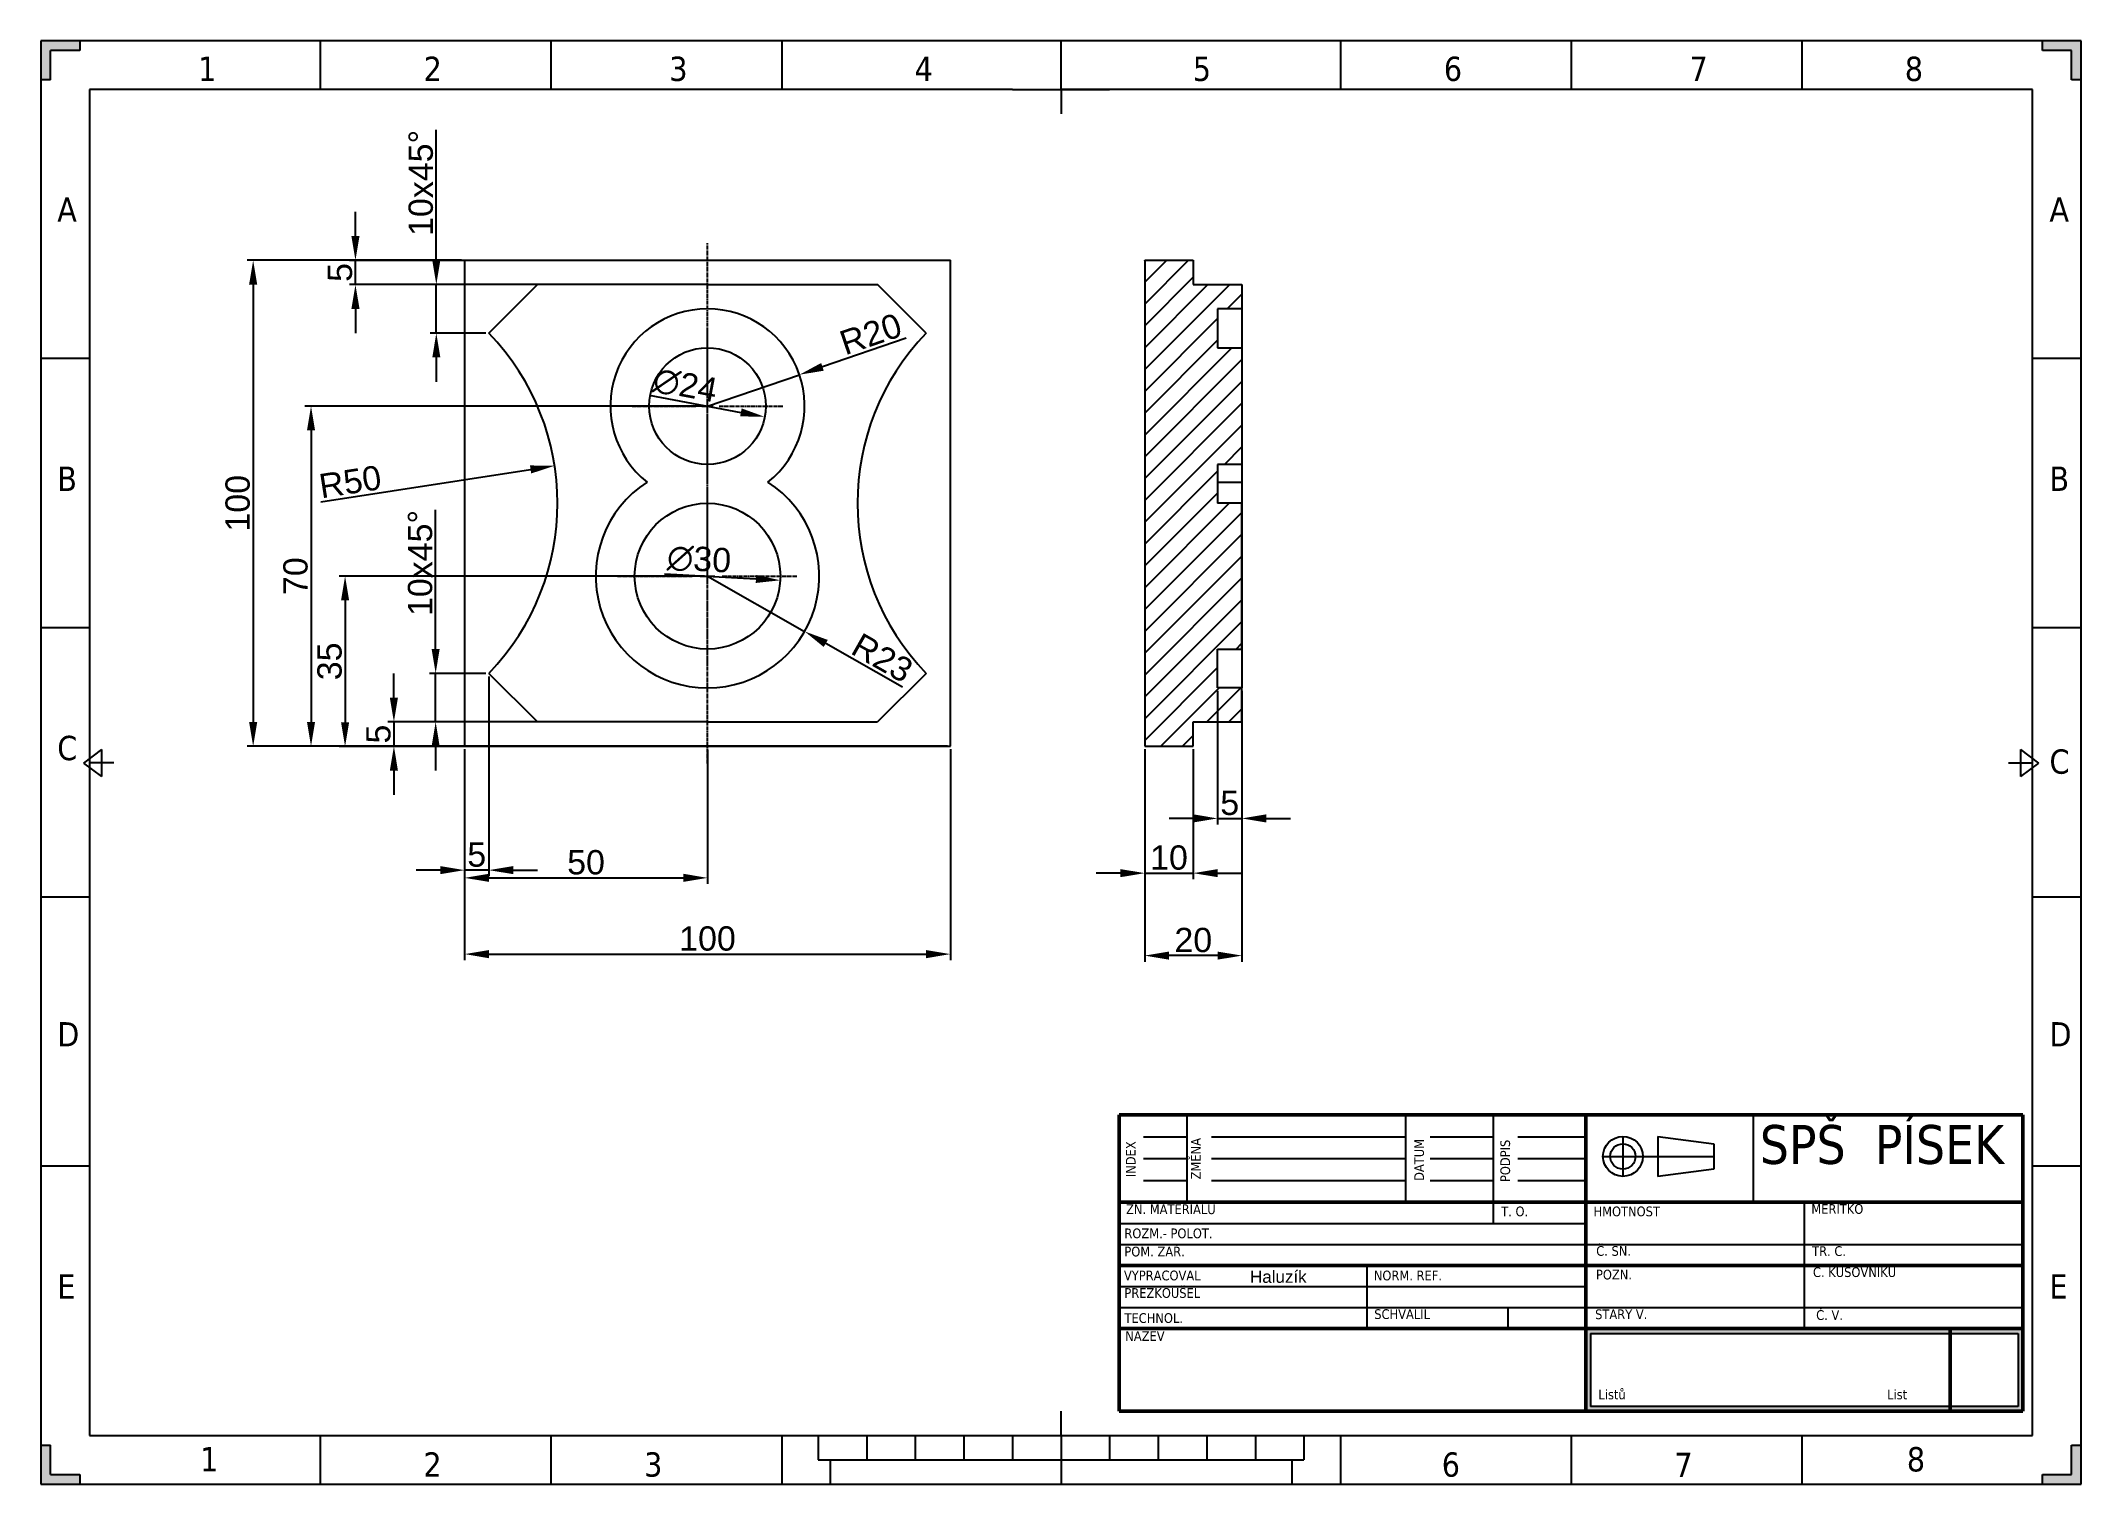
# Model space of a CAD drawing. Header units: millimetres. Extents: x 54 to 474, y 46 to 343.
import ezdxf

# ---------------------------------------------------------------- set-up
doc = ezdxf.new("R2010")
doc.units = ezdxf.units.MM
doc.linetypes.add('CENTER2', pattern=[1.125, 0.75, -0.125, 0.125, -0.125])
doc.layers.add('koty', color=7, linetype='Continuous')
doc.styles.get("Standard").update_dxf_attribs({"font": 'arial.ttf'})
doc.dimstyles.new('Kopie ISO-25', dxfattribs={"dimtxt": 5, "dimasz": 5, "dimexe": 1.25, "dimexo": 0.625, "dimtad": 1, "dimdec": 0, "dimtxsty": 'Standard', "dimcen": 5, "dimclrd": 253, "dimclre": 253, "dimclrt": 253, "dimadec": 0, "dimazin": 0, "dimtfac": 1, "dimtdec": 0, "dimtmove": 0, "dimatfit": 3, "dimfxl": 1, "dimtfillclr": 253, "dimarcsym": 0})

# ---------------------------------------------------------------- blocks, each defined once
blk = doc.blocks.new('*D94')
at = {"layer": 'Defpoints', "color": 0, "transparency": 16777216}
for p in [(141.02, 297.81), (97.5, 197.81), (141.02, 197.81)]:
    blk.add_point(p, dxfattribs=at)
at = {"layer": 'koty', "color": 253, "lineweight": -2, "transparency": 16777216}
for p, q in [((140.39, 297.81), (96.25, 297.81)), ((97.5, 292.81), (97.5, 202.81)), ((140.39, 197.81), (96.25, 197.81))]:
    blk.add_line(p, q, dxfattribs=at)
at = {"layer": 'koty', "color": 253, "transparency": 16777216}
for points in [[(96.66, 292.81), (98.33, 292.81), (97.5, 297.81)], [(96.66, 202.81), (98.33, 202.81), (97.5, 197.81)]]:
    blk.add_solid(points, dxfattribs=at)
at = {"layer": 'koty', "color": 253, "transparency": 16777216, "insert": (94.32, 247.81), "char_height": 5, "attachment_point": 5, "rotation": 90}
blk.add_mtext('100', dxfattribs=at)
blk = doc.blocks.new('*D95')
at = {"layer": 'Defpoints', "color": 0, "transparency": 16777216}
for p in [(141.02, 197.81), (241.02, 197.81), (241.02, 155.04)]:
    blk.add_point(p, dxfattribs=at)
at = {"layer": 'koty', "color": 253, "lineweight": -2, "transparency": 16777216}
for p, q in [((141.02, 197.18), (141.02, 153.79)), ((241.02, 197.18), (241.02, 153.79)), ((146.02, 155.04), (236.02, 155.04))]:
    blk.add_line(p, q, dxfattribs=at)
at = {"layer": 'koty', "color": 253, "transparency": 16777216}
for points in [[(146.02, 155.87), (146.02, 154.2), (141.02, 155.04)], [(236.02, 155.87), (236.02, 154.2), (241.02, 155.04)]]:
    blk.add_solid(points, dxfattribs=at)
at = {"layer": 'koty', "color": 253, "transparency": 16777216, "insert": (191.02, 158.22), "char_height": 5, "attachment_point": 5}
blk.add_mtext('100', dxfattribs=at)
blk = doc.blocks.new('*D96')
at = {"layer": 'Defpoints', "color": 0, "transparency": 16777216}
for p in [(191.02, 232.81), (116.42, 197.76), (191.02, 197.76)]:
    blk.add_point(p, dxfattribs=at)
at = {"layer": 'koty', "color": 253, "lineweight": -2, "transparency": 16777216}
for p, q in [((190.39, 232.81), (115.17, 232.81)), ((116.42, 227.81), (116.42, 202.76)), ((190.39, 197.76), (115.17, 197.76))]:
    blk.add_line(p, q, dxfattribs=at)
at = {"layer": 'koty', "color": 253, "transparency": 16777216}
for points in [[(115.59, 227.81), (117.25, 227.81), (116.42, 232.81)], [(115.59, 202.76), (117.25, 202.76), (116.42, 197.76)]]:
    blk.add_solid(points, dxfattribs=at)
at = {"layer": 'koty', "color": 253, "transparency": 16777216, "insert": (113.24, 215.28), "char_height": 5, "attachment_point": 5, "rotation": 90}
blk.add_mtext('35', dxfattribs=at)
blk = doc.blocks.new('*D97')
at = {"layer": 'Defpoints', "color": 0, "transparency": 16777216}
for p in [(191.02, 232.81), (211.01, 221.44)]:
    blk.add_point(p, dxfattribs=at)
at = {"layer": 'koty', "color": 253, "lineweight": -2, "transparency": 16777216}
for p, q in [((191.02, 232.81), (211.01, 221.44)), ((231.17, 209.97), (215.36, 218.96))]:
    blk.add_line(p, q, dxfattribs=at)
at = {"layer": 'koty', "color": 253, "transparency": 16777216}
blk.add_solid([(215.77, 219.69), (214.94, 218.24), (211.01, 221.44)], dxfattribs=at)
at = {"layer": 'koty', "color": 253, "transparency": 16777216, "insert": (227.01, 215.99), "char_height": 5, "attachment_point": 5, "rotation": 330.3687}
blk.add_mtext('R23', dxfattribs=at)
blk = doc.blocks.new('*D98')
at = {"layer": 'Defpoints', "color": 0, "transparency": 16777216}
for p in [(176.04, 233.66), (205.99, 231.96)]:
    blk.add_point(p, dxfattribs=at)
at = {"layer": 'koty', "color": 253, "lineweight": -2, "transparency": 16777216}
blk.add_line((182.2, 233.31), (201, 232.24), dxfattribs=at)
at = {"layer": 'koty', "color": 253, "transparency": 16777216}
blk.add_solid([(201.05, 233.07), (200.95, 231.41), (205.99, 231.96)], dxfattribs=at)
at = {"layer": 'koty', "color": 253, "transparency": 16777216, "insert": (189.29, 236.23), "char_height": 5, "attachment_point": 5, "rotation": 356.745}
blk.add_mtext('∅30', dxfattribs=at)
blk = doc.blocks.new('*D99')
at = {"layer": 'Defpoints', "color": 0, "transparency": 16777216}
for p in [(191.02, 267.81), (109.41, 197.81), (241.02, 197.81)]:
    blk.add_point(p, dxfattribs=at)
at = {"layer": 'koty', "color": 253, "lineweight": -2, "transparency": 16777216}
for p, q in [((190.39, 267.81), (108.16, 267.81)), ((109.41, 262.81), (109.41, 202.81)), ((240.39, 197.81), (108.16, 197.81))]:
    blk.add_line(p, q, dxfattribs=at)
at = {"layer": 'koty', "color": 253, "transparency": 16777216}
for points in [[(108.58, 262.81), (110.24, 262.81), (109.41, 267.81)], [(108.58, 202.81), (110.24, 202.81), (109.41, 197.81)]]:
    blk.add_solid(points, dxfattribs=at)
at = {"layer": 'koty', "color": 253, "transparency": 16777216, "insert": (106.23, 232.81), "char_height": 5, "attachment_point": 5, "rotation": 90}
blk.add_mtext('70', dxfattribs=at)
blk = doc.blocks.new('*D100')
at = {"layer": 'Defpoints', "color": 0, "transparency": 16777216}
for p in [(191.02, 202.81), (126.47, 197.81), (241.02, 197.81)]:
    blk.add_point(p, dxfattribs=at)
at = {"layer": 'koty', "color": 253, "lineweight": -2, "transparency": 16777216}
for p, q in [((126.47, 207.81), (126.47, 212.81)), ((190.39, 202.81), (125.22, 202.81)), ((126.47, 202.81), (126.47, 197.81)), ((240.39, 197.81), (125.22, 197.81)), ((126.47, 192.81), (126.47, 187.81))]:
    blk.add_line(p, q, dxfattribs=at)
at = {"layer": 'koty', "color": 253, "transparency": 16777216}
for points in [[(125.63, 207.81), (127.3, 207.81), (126.47, 202.81)], [(125.63, 192.81), (127.3, 192.81), (126.47, 197.81)]]:
    blk.add_solid(points, dxfattribs=at)
at = {"layer": 'koty', "color": 253, "transparency": 16777216, "insert": (123.3, 200.31), "char_height": 5, "attachment_point": 5, "rotation": 90}
blk.add_mtext('5', dxfattribs=at)
blk = doc.blocks.new('*D101')
at = {"layer": 'Defpoints', "color": 0, "transparency": 16777216}
for p in [(159.55, 255.53), (109.72, 247.81)]:
    blk.add_point(p, dxfattribs=at)
at = {"layer": 'koty', "color": 253, "lineweight": -2, "transparency": 16777216}
blk.add_line((111.44, 248.07), (154.61, 254.77), dxfattribs=at)
at = {"layer": 'koty', "color": 253, "transparency": 16777216}
blk.add_solid([(154.48, 255.59), (154.73, 253.94), (159.55, 255.53)], dxfattribs=at)
at = {"layer": 'koty', "color": 253, "transparency": 16777216, "insert": (117.47, 252.22), "char_height": 5, "attachment_point": 5, "rotation": 8.8146}
blk.add_mtext('R50', dxfattribs=at)
blk = doc.blocks.new('*D102')
at = {"layer": 'Defpoints', "color": 0, "transparency": 16777216}
for p in [(209.95, 274.26), (191.02, 267.81)]:
    blk.add_point(p, dxfattribs=at)
at = {"layer": 'koty', "color": 253, "lineweight": -2, "transparency": 16777216}
for p, q in [((231.89, 281.75), (214.68, 275.88)), ((191.02, 267.81), (209.95, 274.26))]:
    blk.add_line(p, q, dxfattribs=at)
at = {"layer": 'koty', "color": 253, "transparency": 16777216}
blk.add_solid([(214.41, 276.67), (214.95, 275.09), (209.95, 274.26)], dxfattribs=at)
at = {"layer": 'koty', "color": 253, "transparency": 16777216, "insert": (224.62, 282.63), "char_height": 5, "attachment_point": 5, "rotation": 18.8316}
blk.add_mtext('R20', dxfattribs=at)
blk = doc.blocks.new('*D103')
at = {"layer": 'Defpoints', "color": 0, "transparency": 16777216}
for p in [(179.22, 270.02), (202.81, 265.59)]:
    blk.add_point(p, dxfattribs=at)
at = {"layer": 'koty', "color": 253, "lineweight": -2, "transparency": 16777216}
blk.add_line((179.02, 270.06), (197.9, 266.52), dxfattribs=at)
at = {"layer": 'koty', "color": 253, "transparency": 16777216}
blk.add_solid([(198.05, 267.33), (197.74, 265.7), (202.81, 265.59)], dxfattribs=at)
at = {"layer": 'koty', "color": 253, "transparency": 16777216, "insert": (186.43, 272.05), "char_height": 5, "attachment_point": 5, "rotation": 349.3613}
blk.add_mtext('∅24', dxfattribs=at)
blk = doc.blocks.new('*D104')
at = {"layer": 'Defpoints', "color": 0, "transparency": 16777216}
for p in [(281.02, 197.81), (291.02, 197.81), (291.02, 171.7)]:
    blk.add_point(p, dxfattribs=at)
at = {"layer": 'koty', "color": 253, "lineweight": -2, "transparency": 16777216}
for p, q in [((281.02, 197.18), (281.02, 170.45)), ((291.02, 197.18), (291.02, 170.45)), ((276.02, 171.7), (271.02, 171.7)), ((281.02, 171.7), (291.02, 171.7)), ((296.02, 171.7), (301.02, 171.7))]:
    blk.add_line(p, q, dxfattribs=at)
at = {"layer": 'koty', "color": 253, "transparency": 16777216}
for points in [[(276.02, 172.53), (276.02, 170.87), (281.02, 171.7)], [(296.02, 172.53), (296.02, 170.87), (291.02, 171.7)]]:
    blk.add_solid(points, dxfattribs=at)
at = {"layer": 'koty', "color": 253, "transparency": 16777216, "insert": (286.02, 174.88), "char_height": 5, "attachment_point": 5}
blk.add_mtext('10', dxfattribs=at)
blk = doc.blocks.new('*D105')
at = {"layer": 'Defpoints', "color": 0, "transparency": 16777216}
for p in [(301.02, 202.81), (281.02, 197.81), (281.02, 154.73)]:
    blk.add_point(p, dxfattribs=at)
at = {"layer": 'koty', "color": 253, "lineweight": -2, "transparency": 16777216}
for p, q in [((301.02, 202.18), (301.02, 153.48)), ((281.02, 197.18), (281.02, 153.48)), ((296.02, 154.73), (286.02, 154.73))]:
    blk.add_line(p, q, dxfattribs=at)
at = {"layer": 'koty', "color": 253, "transparency": 16777216}
for points in [[(286.02, 155.56), (286.02, 153.9), (281.02, 154.73)], [(296.02, 155.56), (296.02, 153.9), (301.02, 154.73)]]:
    blk.add_solid(points, dxfattribs=at)
at = {"layer": 'koty', "color": 253, "transparency": 16777216, "insert": (291.02, 157.91), "char_height": 5, "attachment_point": 5}
blk.add_mtext('20', dxfattribs=at)
blk = doc.blocks.new('*D106')
at = {"layer": 'Defpoints', "color": 0, "transparency": 16777216}
for p in [(296.02, 209.81), (301.02, 209.81), (301.02, 182.96)]:
    blk.add_point(p, dxfattribs=at)
at = {"layer": 'koty', "color": 253, "lineweight": -2, "transparency": 16777216}
for p, q in [((296.02, 209.18), (296.02, 181.71)), ((301.02, 209.18), (301.02, 181.71)), ((291.02, 182.96), (286.02, 182.96)), ((296.02, 182.96), (301.02, 182.96)), ((306.02, 182.96), (311.02, 182.96))]:
    blk.add_line(p, q, dxfattribs=at)
at = {"layer": 'koty', "color": 253, "transparency": 16777216}
for points in [[(291.02, 183.8), (291.02, 182.13), (296.02, 182.96)], [(306.02, 183.8), (306.02, 182.13), (301.02, 182.96)]]:
    blk.add_solid(points, dxfattribs=at)
at = {"layer": 'koty', "color": 253, "transparency": 16777216, "insert": (298.52, 186.13), "char_height": 5, "attachment_point": 5}
blk.add_mtext('5', dxfattribs=at)
blk = doc.blocks.new('*D107')
at = {"layer": 'Defpoints', "color": 0, "transparency": 16777216}
for p in [(146.02, 212.81), (141.02, 197.81), (141.02, 172.32)]:
    blk.add_point(p, dxfattribs=at)
at = {"layer": 'koty', "color": 253, "lineweight": -2, "transparency": 16777216}
for p, q in [((146.02, 212.18), (146.02, 171.07)), ((141.02, 197.18), (141.02, 171.07)), ((136.02, 172.32), (131.02, 172.32)), ((146.02, 172.32), (141.02, 172.32)), ((151.02, 172.32), (156.02, 172.32))]:
    blk.add_line(p, q, dxfattribs=at)
at = {"layer": 'koty', "color": 253, "transparency": 16777216}
for points in [[(136.02, 173.15), (136.02, 171.49), (141.02, 172.32)], [(151.02, 173.15), (151.02, 171.49), (146.02, 172.32)]]:
    blk.add_solid(points, dxfattribs=at)
at = {"layer": 'koty', "color": 253, "transparency": 16777216, "insert": (143.52, 175.49), "char_height": 5, "attachment_point": 5}
blk.add_mtext('5', dxfattribs=at)
blk = doc.blocks.new('*D108')
at = {"layer": 'Defpoints', "color": 0, "transparency": 16777216}
for p in [(146.02, 212.81), (135.06, 202.81), (146.02, 202.81)]:
    blk.add_point(p, dxfattribs=at)
at = {"layer": 'koty', "color": 253, "lineweight": -2, "transparency": 16777216}
for p, q in [((135.06, 217.81), (135.06, 246.44)), ((145.39, 212.81), (133.81, 212.81)), ((135.06, 202.81), (135.06, 212.81)), ((145.39, 202.81), (133.81, 202.81)), ((135.06, 197.81), (135.06, 192.81))]:
    blk.add_line(p, q, dxfattribs=at)
at = {"layer": 'koty', "color": 253, "transparency": 16777216}
for points in [[(134.23, 217.81), (135.89, 217.81), (135.06, 212.81)], [(134.23, 197.81), (135.89, 197.81), (135.06, 202.81)]]:
    blk.add_solid(points, dxfattribs=at)
at = {"layer": 'koty', "color": 253, "transparency": 16777216, "insert": (131.88, 235.52), "char_height": 5, "attachment_point": 5, "rotation": 90}
blk.add_mtext('10x45%%D', dxfattribs=at)
blk = doc.blocks.new('*U91')
at = {"layer": 'koty', "color": 0, "linetype": 'CENTER2', "transparency": 16777216}
for p, q in [((0, 3), (0, 18.5)), ((-18.5, 0), (-3, 0)), ((3, 0), (18.5, 0)), ((0, -18.5), (0, -3))]:
    blk.add_line(p, q, dxfattribs=at)
at = {"layer": 'koty', "color": 0, "linetype": 'Continuous', "transparency": 16777216}
for p, q in [((-1.5, 0), (1.5, 0)), ((0, -1.5), (0, 1.5))]:
    blk.add_line(p, q, dxfattribs=at)
blk = doc.blocks.new('*U92')
at = {"layer": 'koty', "color": 0, "linetype": 'CENTER2', "transparency": 16777216}
for p, q in [((0, 2.4), (0, 15.5)), ((-15.5, 0), (-2.4, 0)), ((2.4, 0), (15.5, 0)), ((0, -15.5), (0, -2.4))]:
    blk.add_line(p, q, dxfattribs=at)
at = {"layer": 'koty', "color": 0, "linetype": 'Continuous', "transparency": 16777216}
for p, q in [((-1.2, 0), (1.2, 0)), ((0, -1.2), (0, 1.2))]:
    blk.add_line(p, q, dxfattribs=at)
blk = doc.blocks.new('*U93')
at = {"layer": 'koty', "color": 0, "linetype": 'CENTER2', "transparency": 16777216}
blk.add_line((0, -53.52), (0, 53.5), dxfattribs=at)
blk = doc.blocks.new('*D109')
at = {"layer": 'Defpoints', "color": 0, "transparency": 16777216}
for p in [(135.2, 292.81), (156.02, 292.81), (146.02, 282.81)]:
    blk.add_point(p, dxfattribs=at)
at = {"layer": 'koty', "color": 253, "lineweight": -2, "transparency": 16777216}
for p, q in [((135.2, 297.81), (135.2, 324.66)), ((155.39, 292.81), (133.95, 292.81)), ((135.2, 282.81), (135.2, 292.81)), ((145.39, 282.81), (133.95, 282.81)), ((135.2, 277.81), (135.2, 272.81))]:
    blk.add_line(p, q, dxfattribs=at)
at = {"layer": 'koty', "color": 253, "transparency": 16777216}
for points in [[(134.37, 297.81), (136.03, 297.81), (135.2, 292.81)], [(134.37, 277.81), (136.03, 277.81), (135.2, 282.81)]]:
    blk.add_solid(points, dxfattribs=at)
at = {"layer": 'koty', "color": 253, "transparency": 16777216, "insert": (132.02, 313.73), "char_height": 5, "attachment_point": 5, "rotation": 90}
blk.add_mtext('10x45%%D', dxfattribs=at)
blk = doc.blocks.new('*D110')
at = {"layer": 'Defpoints', "color": 0, "transparency": 16777216}
for p in [(118.55, 297.79), (191.02, 297.79), (191.02, 292.81)]:
    blk.add_point(p, dxfattribs=at)
at = {"layer": 'koty', "color": 253, "lineweight": -2, "transparency": 16777216}
for p, q in [((118.55, 302.79), (118.55, 307.79)), ((190.39, 297.79), (117.3, 297.79)), ((118.55, 292.81), (118.55, 297.79)), ((190.39, 292.81), (117.3, 292.81)), ((118.55, 287.81), (118.55, 282.81))]:
    blk.add_line(p, q, dxfattribs=at)
at = {"layer": 'koty', "color": 253, "transparency": 16777216}
for points in [[(117.72, 302.79), (119.39, 302.79), (118.55, 297.79)], [(117.72, 287.81), (119.39, 287.81), (118.55, 292.81)]]:
    blk.add_solid(points, dxfattribs=at)
at = {"layer": 'koty', "color": 253, "transparency": 16777216, "insert": (115.39, 295.3), "char_height": 5, "attachment_point": 5, "rotation": 90}
blk.add_mtext('5', dxfattribs=at)
blk = doc.blocks.new('*D111')
at = {"layer": 'Defpoints', "color": 0, "transparency": 16777216}
for p in [(141.02, 197.81), (191.02, 197.72), (191.02, 170.73)]:
    blk.add_point(p, dxfattribs=at)
at = {"layer": 'koty', "color": 253, "lineweight": -2, "transparency": 16777216}
for p, q in [((141.02, 197.18), (141.02, 169.48)), ((191.02, 197.1), (191.02, 169.48)), ((146.02, 170.73), (186.02, 170.73))]:
    blk.add_line(p, q, dxfattribs=at)
at = {"layer": 'koty', "color": 253, "transparency": 16777216}
for points in [[(146.02, 171.57), (146.02, 169.9), (141.02, 170.73)], [(186.02, 171.57), (186.02, 169.9), (191.02, 170.73)]]:
    blk.add_solid(points, dxfattribs=at)
at = {"layer": 'koty', "color": 253, "transparency": 16777216, "insert": (166.02, 173.91), "char_height": 5, "attachment_point": 5}
blk.add_mtext('50', dxfattribs=at)

msp = doc.modelspace()

# ---------------------------------------------------------------- hatches: boundary and pattern name
for points in [[(61.79, 342.97), (53.79, 342.97), (53.79, 334.97), (55.79, 334.97), (55.79, 340.97), (61.79, 340.97)], [(471.79, 340.97), (471.79, 334.97), (473.79, 334.97), (473.79, 342.97), (465.79, 342.97), (465.79, 340.97)], [(61.79, 47.97), (55.79, 47.97), (55.79, 53.97), (53.79, 53.97), (53.79, 45.97), (61.79, 45.97)], [(473.79, 53.97), (471.79, 53.97), (471.79, 47.97), (465.79, 47.97), (465.79, 45.97), (473.79, 45.97)]]:
    msp.add_hatch(color=256).paths.add_polyline_path(points)
h = msp.add_hatch()
h.set_pattern_fill('ANSI31', color=256)
h.set_pattern_definition([(45, (-426.039, -319.482), (-2.245064, 2.245064), [])])
h.paths.add_polyline_path([(301.02, 279.81), (296.02, 279.81), (296.02, 287.81), (301.02, 287.81), (301.02, 292.81), (291.02, 292.81), (291.02, 297.81), (281.02, 297.81), (281.02, 197.81), (291.02, 197.81), (291.02, 202.81), (301.02, 202.81), (301.02, 209.81), (296.02, 209.81), (296.02, 217.81), (301.02, 217.81), (301.02, 247.81), (296.02, 247.81), (296.02, 255.81), (301.02, 255.81)])
h = msp.add_hatch(color=0)
h.paths.add_polyline_path([(371.79, 77.97), (371.79, 60.97), (461.79, 60.97), (461.79, 77.97)])
h.paths.add_polyline_path([(460.79, 76.97), (460.79, 61.97), (372.79, 61.97), (372.79, 76.97)], flags=16)

# ---------------------------------------------------------------- linework, layer by layer
for p, q in [((263.79, 342.97), (53.79, 342.97)), ((53.79, 342.97), (53.79, 45.97)), ((61.79, 340.97), (55.79, 340.97)), ((55.79, 334.97), (55.79, 340.97)), ((61.79, 342.97), (61.79, 340.97)), ((111.29, 342.97), (111.29, 332.97)), ((158.79, 342.97), (158.79, 332.97)), ((206.29, 342.97), (206.29, 332.97)), ((263.79, 342.97), (263.79, 342.97)), ((473.79, 342.97), (263.79, 342.97)), ((263.79, 332.97), (263.79, 342.97)), ((321.29, 342.97), (321.29, 332.97)), ((368.79, 342.97), (368.79, 332.97)), ((416.29, 342.97), (416.29, 332.97)), ((465.79, 340.97), (465.79, 342.97)), ((471.79, 340.97), (465.79, 340.97)), ((471.79, 334.97), (471.79, 340.97)), ((473.79, 45.97), (473.79, 342.97)), ((473.79, 342.97), (473.79, 342.97)), ((158.79, 337.97), (158.79, 332.97)), ((368.79, 337.97), (368.79, 332.97)), ((55.79, 334.97), (53.79, 334.97)), ((63.79, 332.97), (63.79, 55.97)), ((253.79, 332.97), (63.79, 332.97)), ((63.79, 332.97), (63.79, 166.77)), ((253.79, 332.97), (273.79, 332.97)), ((273.79, 332.97), (263.79, 332.97)), ((263.79, 332.97), (263.79, 327.97)), ((463.79, 332.97), (273.79, 332.97)), ((463.79, 55.97), (463.79, 332.97)), ((473.79, 334.97), (471.79, 334.97)), ((141.02, 297.81), (141.02, 197.81)), ((141.02, 297.81), (241.02, 297.81)), ((241.02, 197.81), (241.02, 297.81)), ((281.02, 297.81), (281.02, 197.81)), ((281.02, 297.81), (291.02, 297.81)), ((291.02, 297.81), (291.02, 292.81)), ((146.02, 282.81), (156.02, 292.81)), ((191.02, 292.81), (156.02, 292.81)), ((191.02, 292.81), (226.02, 292.81)), ((236.02, 282.81), (226.02, 292.81)), ((291.02, 292.81), (301.02, 292.81)), ((301.02, 292.81), (301.02, 287.81)), ((301.02, 287.81), (296.02, 287.81)), ((296.02, 287.81), (296.02, 279.81)), ((301.02, 287.81), (301.02, 209.81)), ((63.79, 277.57), (53.79, 277.57)), ((296.02, 279.81), (301.02, 279.81)), ((301.02, 279.81), (301.02, 255.81)), ((473.79, 277.57), (463.79, 277.57)), ((301.02, 255.81), (296.02, 255.81)), ((296.02, 255.81), (296.02, 247.81)), ((296.02, 252.15), (301.02, 252.15)), ((301.02, 255.81), (301.02, 247.81)), ((301.02, 247.81), (296.02, 247.81)), ((301.02, 217.81), (301.02, 247.81)), ((63.79, 222.17), (53.79, 222.17)), ((473.79, 222.17), (463.79, 222.17)), ((296.02, 209.81), (296.02, 217.81)), ((296.02, 217.81), (301.02, 217.81)), ((146.02, 212.81), (156.02, 202.81)), ((236.02, 212.81), (226.02, 202.81)), ((301.02, 209.81), (296.02, 209.81)), ((301.02, 202.81), (301.02, 209.81)), ((191.02, 202.81), (156.02, 202.81)), ((191.02, 202.81), (226.02, 202.81)), ((291.02, 197.81), (291.02, 202.81)), ((291.02, 202.81), (301.02, 202.81)), ((141.02, 197.81), (241.02, 197.81)), ((281.02, 197.81), (291.02, 197.81)), ((66.28, 197.15), (62.56, 194.35)), ((62.56, 194.35), (66.29, 191.56)), ((63.79, 194.47), (68.79, 194.47)), ((66.28, 197.15), (66.29, 191.56)), ((463.79, 194.36), (458.79, 194.36)), ((461.29, 197.15), (461.28, 191.56)), ((465.01, 194.35), (461.28, 191.56)), ((461.29, 197.15), (465.01, 194.35)), ((63.79, 166.77), (53.79, 166.77)), ((473.79, 166.77), (463.79, 166.77)), ((406.25, 121.97), (406.25, 103.97)), ((375.35, 113.41), (398.19, 113.41)), ((379.45, 117.51), (379.45, 109.3)), ((386.67, 117.51), (386.67, 109.3)), ((386.67, 117.51), (398.19, 116.01)), ((398.19, 116.01), (398.19, 110.8)), ((63.79, 111.37), (53.79, 111.37)), ((398.19, 110.8), (386.67, 109.3)), ((473.79, 111.37), (463.79, 111.37)), ((263.79, 55.97), (263.79, 60.97)), ((63.79, 55.97), (253.79, 55.97)), ((63.79, 55.97), (111.29, 55.97)), ((87.54, 55.97), (158.79, 55.97)), ((111.29, 55.97), (111.29, 45.97)), ((158.79, 55.97), (158.79, 45.97)), ((206.29, 55.97), (206.29, 45.97)), ((213.79, 55.97), (213.79, 50.97)), ((223.79, 55.97), (223.79, 50.97)), ((233.79, 55.97), (233.79, 50.97)), ((243.79, 55.97), (243.79, 50.97)), ((253.79, 55.97), (253.79, 50.97)), ((253.79, 55.97), (273.79, 55.97)), ((263.79, 55.97), (263.79, 45.97)), ((273.79, 55.97), (273.79, 50.97)), ((273.79, 55.97), (463.79, 55.97)), ((273.79, 55.97), (321.29, 55.97)), ((283.79, 55.97), (283.79, 50.97)), ((293.79, 55.97), (293.79, 50.97)), ((297.54, 55.97), (368.79, 55.97)), ((303.79, 55.97), (303.79, 50.97)), ((313.79, 55.97), (313.79, 50.97)), ((321.29, 55.97), (321.29, 45.97)), ((368.79, 55.97), (368.79, 45.97)), ((416.29, 55.97), (416.29, 45.97)), ((53.79, 53.97), (55.79, 53.97)), ((55.79, 47.97), (55.79, 53.97)), ((213.79, 50.97), (313.79, 50.97)), ((216.29, 50.97), (216.29, 45.97)), ((311.29, 50.97), (311.29, 45.97)), ((471.79, 53.97), (473.79, 53.97)), ((471.79, 47.97), (471.79, 53.97)), ((55.79, 47.97), (61.79, 47.97)), ((61.79, 47.97), (61.79, 45.97)), ((465.79, 45.97), (465.79, 47.97)), ((465.79, 47.97), (471.79, 47.97)), ((53.79, 45.97), (263.79, 45.97)), ((263.79, 45.97), (473.79, 45.97))]:
    msp.add_line(p, q)
at = {"color": 0, "lineweight": 50}
for p, q in [((275.79, 121.97), (461.79, 121.97)), ((275.79, 60.97), (275.79, 121.97)), ((371.79, 121.97), (371.79, 60.97)), ((461.79, 121.97), (461.79, 60.97)), ((275.79, 103.97), (461.79, 103.97)), ((275.79, 90.97), (461.79, 90.97)), ((275.79, 77.97), (461.79, 77.97)), ((446.79, 77.97), (446.79, 60.97)), ((461.79, 60.97), (275.79, 60.97))]:
    msp.add_line(p, q, dxfattribs=at)
at = {"color": 0}
for p, q in [((275.79, 60.97), (275.79, 121.97)), ((289.79, 103.97), (289.79, 121.97)), ((334.79, 103.97), (334.79, 121.97)), ((352.79, 99.63), (352.79, 121.97)), ((280.79, 117.47), (289.79, 117.47)), ((294.79, 117.47), (334.79, 117.47)), ((339.79, 117.47), (352.79, 117.47)), ((357.79, 117.47), (371.79, 117.47)), ((280.79, 112.97), (289.79, 112.97)), ((294.79, 112.97), (334.79, 112.97)), ((339.79, 112.97), (352.79, 112.97)), ((357.79, 112.97), (371.79, 112.97)), ((280.79, 108.47), (289.79, 108.47)), ((294.79, 108.47), (334.79, 108.47)), ((339.79, 108.47), (352.79, 108.47)), ((357.79, 108.47), (371.79, 108.47)), ((416.79, 103.97), (416.79, 77.97)), ((275.79, 99.63), (371.79, 99.63)), ((275.79, 95.3), (461.79, 95.3)), ((326.79, 77.97), (326.79, 90.97)), ((275.79, 86.63), (371.79, 86.63)), ((275.79, 82.3), (461.79, 82.3)), ((355.79, 82.3), (355.79, 77.97)), ((372.79, 76.97), (460.79, 76.97)), ((372.79, 76.97), (372.79, 61.97)), ((460.79, 76.97), (460.79, 61.97)), ((460.79, 61.97), (372.79, 61.97))]:
    msp.add_line(p, q, dxfattribs=at)
for centre, radius in [((191.02, 267.81), 12), ((191.02, 232.81), 15), ((379.45, 113.41), 4.11), ((379.45, 113.41), 2.6)]:
    msp.add_circle(centre, radius)
for centre, radius, start, end in [((191.02, 267.81), 20, 308.4771, 231.5229), ((109.72, 247.81), 50.42, 316.0402, 43.9598), ((272.31, 247.81), 50.42, 136.0402, 223.9598), ((191.02, 232.81), 23, 122.7548, 57.2452)]:
    msp.add_arc(centre, radius, start, end)

# ---------------------------------------------------------------- block references
at = {"layer": 'koty', "linetype": 'CENTER2'}
for name, p in [('*U93', (191.02, 247.81)), ('*U92', (191.02, 267.81)), ('*U91', (191.02, 232.81))]:
    msp.add_blockref(name, p, dxfattribs=at)

# ---------------------------------------------------------------- texts
at = {"char_height": 5, "width": 82.5534, "attachment_point": 1}
for s, insert in [('{\\fTahoma|b0|i0|c238|p34;1}', (86.15, 339.71)), ('{\\fTahoma|b0|i0|c238|p34;2}', (132.59, 339.71)), ('{\\fTahoma|b0|i0|c238|p34;3}', (183.16, 339.71)), ('{\\fTahoma|b0|i0|c238|p34;4}', (233.66, 339.7)), ('{\\fTahoma|b0|i0|c238|p34;5}', (290.91, 339.71)), ('{\\fTahoma|b0|i0|c238|p34;6}', (342.59, 339.71)), ('{\\fTahoma|b0|i0|c238|p34;7}', (393.16, 339.71)), ('{\\fTahoma|b0|i0|c238|p34;8}', (437.48, 339.7)), ('{\\fTahoma|b0|i0|c238|p34;A}', (57.17, 310.75)), ('{\\fTahoma|b0|i0|c238|p34;A}', (467.25, 310.76)), ('{\\fTahoma|b0|i0|c238|p34;B}', (57.17, 255.35)), ('{\\fTahoma|b0|i0|c238|p34;B}', (467.25, 255.36)), ('{\\fTahoma|b0|i0|c238|p34;C}', (57.17, 199.95)), ('{\\fTahoma|b0|i0|c238|p34;C}', (467.25, 197.16)), ('{\\fTahoma|b0|i0|c238|p34;D}', (57.17, 141.04)), ('{\\fTahoma|b0|i0|c238|p34;D}', (467.25, 141.04)), ('{\\fTahoma|b0|i0|c238|p34;E}', (57.17, 89.15)), ('{\\fTahoma|b0|i0|c238|p34;E}', (467.25, 89.16)), ('{\\fTahoma|b0|i0|c238|p34;1}', (86.57, 53.6)), ('{\\fTahoma|b0|i0|c238|p34;2}', (132.54, 52.52)), ('{\\fTahoma|b0|i0|c238|p34;3}', (177.97, 52.52)), ('{\\fTahoma|b0|i0|c238|p34;6}', (342.16, 52.51)), ('{\\fTahoma|b0|i0|c238|p34;7}', (390.05, 52.42)), ('{\\fTahoma|b0|i0|c238|p34;8}', (437.9, 53.59))]:
    msp.add_mtext(s, dxfattribs=dict(at, insert=insert))
at = {"color": 0, "attachment_point": 1}
for s, insert, char_height, width in [('{\\fTahoma|b0|i0|c238|p34;SPŠ  PÍSEK\\fTahoma|b0|i0|c0|p34;}', (407.63, 119.87), 8, 61.4731), ('{\\fTahoma|b0|i0|c238|p34;ZN. MATERIÁLU}', (277.17, 103.54), 2, 40.5423), ('{\\fTahoma|b0|i0|c238|p34;T. O.}', (354.4, 103.1), 2, 40.5423), ('{\\fTahoma|b0|i0|c238|p34;HMOTNOST}', (373.4, 103.1), 2, 40.5423), ('{\\fTahoma|b0|i0|c238|p34;MĚŘÍTKO}', (418.23, 103.6), 2, 40.5423), ('{\\fTahoma|b0|i0|c238|p34;ROZM.- POLOT.}', (276.83, 98.58), 2, 40.5423), ('{\\fTahoma|b0|i0|c238|p34;POM. ZAŘ.}', (276.83, 94.83), 2, 40.5423), ('{\\fTahoma|b0|i0|c238|p34;Č. SN.}', (373.96, 94.96), 2, 40.5423), ('{\\fTahoma|b0|i0|c238|p34;TŘ. Č.}', (418.4, 94.93), 2, 40.5423), ('{\\fTahoma|b0|i0|c238|p34;VYPRACOVAL}', (276.74, 89.91), 2, 40.5423), ('{\\fTahoma|b0|i0|c238|p34;NORM. REF.}', (328.18, 89.91), 2, 40.5423), ('{\\fTahoma|b0|i0|c238|p34;POZN.}', (373.9, 90.1), 2, 40.5423), ('{\\fTahoma|b0|i0|c238|p34;Č. KUSOVNÍKU}', (418.57, 90.6), 2, 40.5423), ('{\\fTahoma|b0|i0|c238|p34;PŘEZKOUŠEL}', (276.83, 86.31), 2, 40.5423), ('{\\fTahoma|b0|i0|c238|p34;TECHNOL.}', (276.85, 81.15), 2, 40.5423), ('{\\fTahoma|b0|i0|c238|p34;SCHVÁLIL}', (328.27, 81.96), 2, 40.5423), ('{\\fTahoma|b0|i0|c238|p34;STARÝ V.}', (373.73, 81.93), 2, 40.5423), ('{\\fTahoma|b0|i0|c238|p34;Č. V.}', (419.23, 81.77), 2, 40.5423), ('{\\fTahoma|b0|i0|c238|p34;NÁZEV}', (277.01, 77.45), 2, 40.5423), ('{\\fTahoma|b0|i0|c238|p34;Listů}', (374.4, 65.43), 2, 40.5423), ('{\\fTahoma|b0|i0|c238|p34;List}', (433.84, 65.43), 2, 40.5423)]:
    msp.add_mtext(s, dxfattribs=dict(at, insert=insert, char_height=char_height, width=width))
at = {"color": 0, "char_height": 2, "width": 40.5423, "attachment_point": 1, "rotation": 90}
for s, insert in [('{\\fTahoma|b0|i0|c238|p34;INDEX}', (277.14, 109.13)), ('{\\fTahoma|b0|i0|c238|p34;ZMĚNA}', (290.55, 108.68)), ('{\\fTahoma|b0|i0|c238|p34;DATUM}', (336.5, 108.37)), ('{\\fTahoma|b0|i0|c238|p34;PODPIS}', (354.22, 108.13))]:
    msp.add_mtext(s, dxfattribs=dict(at, insert=insert))
at = {"layer": 'koty', "insert": (302.7, 89.9), "char_height": 2.5, "attachment_point": 1}
msp.add_mtext('Haluzík', dxfattribs=at)

# ---------------------------------------------------------------- dimensions: what is measured, and where the dimension line sits
at = {"layer": 'koty'}
dim = msp.add_linear_dim(base=(135.2, 292.81), p1=(146.02, 282.81), p2=(156.02, 292.81), angle=90, text='10x45%%D', dimstyle='Kopie ISO-25', dxfattribs=at)
dim.commit()
dim.dimension.update_dxf_attribs({"geometry": '*D109', "text_midpoint": (132.02, 313.73)})
for base, p1, p2, picture, middle in [((118.55, 297.79), (191.02, 292.81), (191.02, 297.79), '*D110', (118.55, 295.3)), ((97.5, 197.81), (141.02, 297.81), (141.02, 197.81), '*D94', (97.5, 247.81)), ((116.42, 197.76), (191.02, 232.81), (191.02, 197.76), '*D96', (116.42, 215.28))]:
    dim = msp.add_linear_dim(base=base, p1=p1, p2=p2, angle=90, dimstyle='Kopie ISO-25', dxfattribs=at)
    dim.commit()
    dim.dimension.update_dxf_attribs({"geometry": picture, "text_midpoint": middle, "dimtype": 160})
for center, mpoint, picture, middle in [((191.02, 267.81), (209.95, 274.26), '*D102', (224.62, 282.63)), ((191.02, 232.81), (211.01, 221.44), '*D97', (227.01, 215.99))]:
    dim = msp.add_radius_dim(center=center, mpoint=mpoint, dimstyle='Kopie ISO-25', dxfattribs=at)
    dim.commit()
    dim.dimension.update_dxf_attribs({"geometry": picture, "text_midpoint": middle})
for p1, p2, picture, middle in [((179.22, 270.02), (202.81, 265.59), '*D103', (185.82, 268.78)), ((176.04, 233.66), (205.99, 231.96), '*D98', (189.1, 232.92))]:
    dim = msp.add_diameter_dim_2p(p1=p1, p2=p2, dimstyle='Kopie ISO-25', dxfattribs=at)
    dim.commit()
    dim.dimension.update_dxf_attribs({"geometry": picture, "text_midpoint": middle, "dimtype": 163})
for base, p1, picture, middle in [((109.41, 197.81), (191.02, 267.81), '*D99', (106.23, 232.81)), ((126.47, 197.81), (191.02, 202.81), '*D100', (123.3, 200.31))]:
    dim = msp.add_linear_dim(base=base, p1=p1, p2=(241.02, 197.81), angle=90, dimstyle='Kopie ISO-25', dxfattribs=at)
    dim.commit()
    dim.dimension.update_dxf_attribs({"geometry": picture, "text_midpoint": middle})
dim = msp.add_radius_dim(center=(109.72, 247.81), mpoint=(159.55, 255.53), dimstyle='Kopie ISO-25', dxfattribs=at)
dim.commit()
dim.dimension.update_dxf_attribs({"geometry": '*D101', "text_midpoint": (117.96, 249.08), "dimtype": 164})
dim = msp.add_linear_dim(base=(135.06, 202.81), p1=(146.02, 212.81), p2=(146.02, 202.81), angle=90, text='10x45%%D', dimstyle='Kopie ISO-25', dxfattribs=at)
dim.commit()
dim.dimension.update_dxf_attribs({"geometry": '*D108', "text_midpoint": (135.06, 235.52), "dimtype": 160})
for base, p1, p2, picture, middle in [((141.02, 172.32), (146.02, 212.81), (141.02, 197.81), '*D107', (143.52, 175.49)), ((301.02, 182.96), (296.02, 209.81), (301.02, 209.81), '*D106', (298.52, 186.13)), ((281.02, 154.73), (301.02, 202.81), (281.02, 197.81), '*D105', (291.02, 157.91)), ((241.02, 155.04), (141.02, 197.81), (241.02, 197.81), '*D95', (191.02, 158.22)), ((191.02, 170.73), (141.02, 197.81), (191.02, 197.72), '*D111', (166.02, 173.91)), ((291.02, 171.7), (281.02, 197.81), (291.02, 197.81), '*D104', (286.02, 174.88))]:
    dim = msp.add_linear_dim(base=base, p1=p1, p2=p2, dimstyle='Kopie ISO-25', dxfattribs=at)
    dim.commit()
    dim.dimension.update_dxf_attribs({"geometry": picture, "text_midpoint": middle})

doc.saveas('drawing.dxf')
